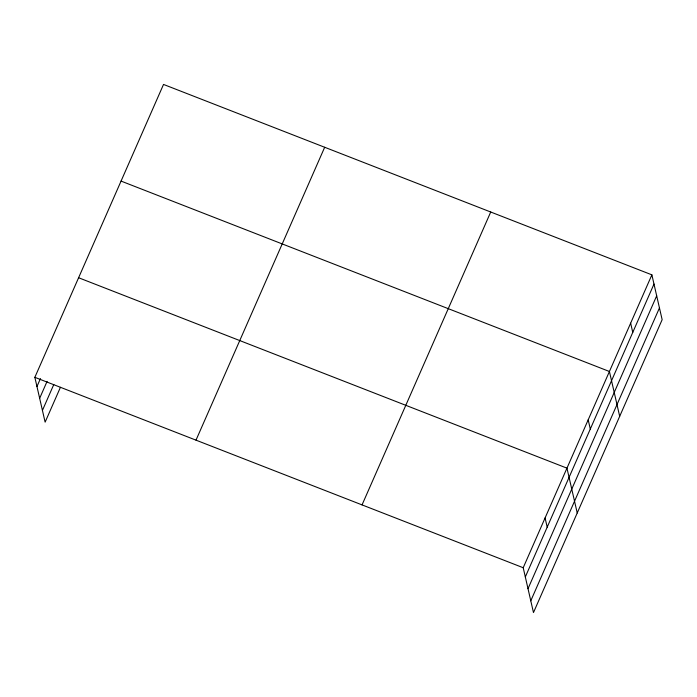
<?xml version="1.0" encoding="UTF-8"?>
<svg xmlns="http://www.w3.org/2000/svg" width="697" height="697" viewBox="0 0 697 697"><rect width="100%" height="100%" fill="white"/><g stroke="black" fill="none" stroke-linecap="round" stroke-linejoin="round"><path stroke-width="1.05" d="M60.43 387.305L45.122 422.155L34.85 377.321L163.525 84.433L651.878 274.845L662.15 319.679L533.475 612.567L523.212 567.733L651.878 274.845M36.958 386.53L40.461 378.567M39.651 398.292L47.091 381.364M42.43 410.402L53.8 384.509M196.005 440.155L324.68 147.267M362.048 504.898L490.723 212.01M525.32 576.942L653.995 284.054M528.012 588.695L656.687 295.816M530.783 600.805L659.458 307.926M121.06 181.089L609.422 371.492L619.685 416.327M78.595 277.737L566.957 468.149L577.229 512.983M34.85 377.321L523.212 567.733M630.654 323.173L632.763 332.382M588.19 419.821L590.298 429.038M545.08 517.941L547.197 527.15"/></g></svg>
